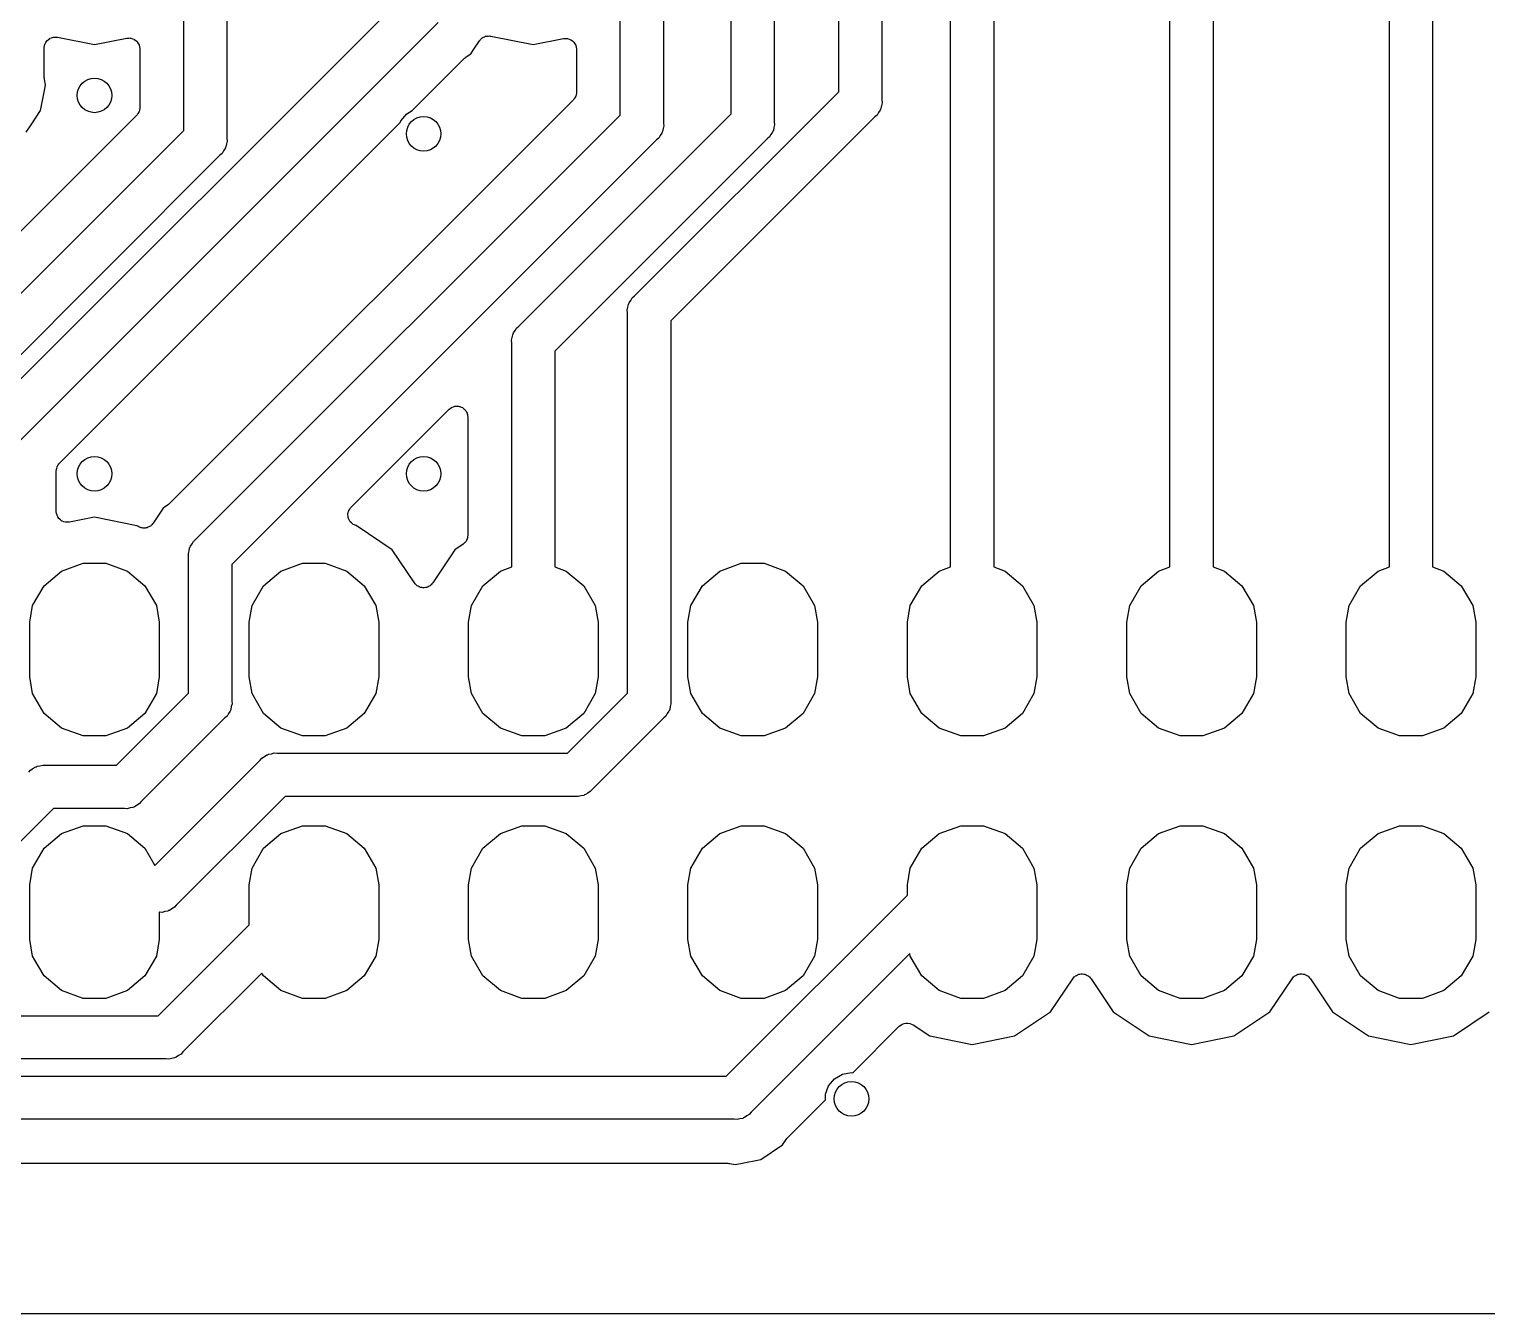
# Model space of a CAD drawing. Extents: x 106 to 188.7, y -135.7 to -88.7.
# Drawn here: x 133.86 to 150.74, y -135.71 to -120.83 of the extents above; entities that cross this region are included whole.
import ezdxf

# ---------------------------------------------------------------- set-up
doc = ezdxf.new("R2010")
doc.units = 0
doc.header["$MEASUREMENT"] = 0
doc.layers.add('BLACK', color=7, linetype='CONTINUOUS')

msp = doc.modelspace()

# ---------------------------------------------------------------- linework, layer by layer
at = {"layer": 'BLACK', "linetype": 'CONTINUOUS'}
for p, q in [((135.653, -122.007), (135.653, -118.601)), ((140.707, -121.829), (140.707, -118.626)), ((136.153, -118.694), (136.153, -122.099)), ((141.207, -118.719), (141.207, -121.922)), ((143.235, -121.562), (143.235, -118.639)), ((143.735, -118.732), (143.735, -121.654)), ((133.251, -125.398), (138.18, -120.469)), ((141.99, -121.816), (141.99, -120.437)), ((142.49, -120.437), (142.49, -121.909)), ((144.53, -127.063), (144.53, -120.437)), ((145.03, -120.437), (145.03, -127.063)), ((147.07, -127.063), (147.07, -120.437)), ((147.57, -120.437), (147.57, -127.063)), ((149.61, -127.063), (149.61, -120.437)), ((150.11, -120.437), (150.11, -127.063)), ((138.599, -120.757), (133.67, -125.686)), ((134.047, -121.006), (134.058, -120.988)), ((134.058, -120.988), (134.068, -120.97)), ((134.068, -120.97), (134.069, -120.969)), ((134.069, -120.969), (134.07, -120.968)), ((134.07, -120.968), (134.086, -120.955)), ((134.086, -120.955), (134.102, -120.942)), ((134.102, -120.942), (134.103, -120.941)), ((134.103, -120.941), (134.104, -120.94)), ((134.104, -120.94), (134.124, -120.934)), ((134.124, -120.934), (134.144, -120.927)), ((134.144, -120.927), (134.145, -120.927)), ((134.145, -120.927), (134.146, -120.926)), ((134.146, -120.926), (134.167, -120.927)), ((134.167, -120.927), (134.188, -120.927)), ((134.188, -120.927), (134.189, -120.927)), ((134.189, -120.927), (134.19, -120.927)), ((134.19, -120.927), (134.62, -121.012)), ((134.62, -121.012), (134.993, -120.938)), ((134.993, -120.938), (134.994, -120.938)), ((134.994, -120.938), (134.996, -120.938)), ((134.996, -120.938), (135.016, -120.938)), ((135.016, -120.938), (135.037, -120.937)), ((135.037, -120.937), (135.038, -120.938)), ((135.038, -120.938), (135.04, -120.938)), ((135.04, -120.938), (135.059, -120.945)), ((135.059, -120.945), (135.079, -120.952)), ((135.079, -120.952), (135.08, -120.952)), ((135.08, -120.952), (135.081, -120.953)), ((135.081, -120.953), (135.097, -120.966)), ((135.097, -120.966), (135.113, -120.979)), ((135.113, -120.979), (135.114, -120.98)), ((135.114, -120.98), (135.115, -120.981)), ((135.115, -120.981), (135.125, -120.999)), ((139.012, -121.066), (139.077, -120.969)), ((139.077, -120.969), (139.083, -120.963)), ((139.083, -120.963), (139.087, -120.955)), ((139.087, -120.955), (139.098, -120.947)), ((139.098, -120.947), (139.108, -120.937)), ((139.108, -120.937), (139.115, -120.933)), ((139.115, -120.933), (139.122, -120.928)), ((139.122, -120.928), (139.135, -120.923)), ((139.135, -120.923), (139.147, -120.917)), ((139.147, -120.917), (139.156, -120.916)), ((139.156, -120.916), (139.164, -120.914)), ((139.164, -120.914), (139.177, -120.914)), ((139.177, -120.914), (139.191, -120.912)), ((139.191, -120.912), (139.199, -120.914)), ((139.199, -120.914), (139.208, -120.915)), ((139.208, -120.915), (139.7, -121.012)), ((139.7, -121.012), (140.048, -120.943)), ((140.048, -120.943), (140.049, -120.943)), ((140.049, -120.943), (140.05, -120.943)), ((140.05, -120.943), (140.071, -120.943)), ((140.071, -120.943), (140.092, -120.942)), ((140.092, -120.942), (140.093, -120.943)), ((140.093, -120.943), (140.094, -120.943)), ((140.094, -120.943), (140.114, -120.95)), ((140.114, -120.95), (140.133, -120.957)), ((140.133, -120.957), (140.134, -120.957)), ((140.134, -120.957), (140.136, -120.958)), ((140.136, -120.958), (140.152, -120.971)), ((140.152, -120.971), (140.168, -120.984)), ((140.168, -120.984), (140.169, -120.985)), ((140.169, -120.985), (140.17, -120.986)), ((140.17, -120.986), (140.18, -121.004)), ((134.039, -121.049), (134.043, -121.029)), ((134.039, -121.05), (134.039, -121.049)), ((134.039, -121.052), (134.039, -121.05)), ((134.039, -121.394), (134.039, -121.052)), ((134.043, -121.029), (134.046, -121.008)), ((134.046, -121.008), (134.047, -121.007)), ((134.047, -121.007), (134.047, -121.006)), ((135.125, -120.999), (135.136, -121.017)), ((135.136, -121.017), (135.136, -121.018)), ((135.136, -121.018), (135.137, -121.019)), ((135.137, -121.019), (135.141, -121.04)), ((135.141, -121.04), (135.145, -121.06)), ((135.145, -121.06), (135.144, -121.061)), ((135.144, -121.061), (135.145, -121.063)), ((135.145, -121.063), (135.145, -121.744)), ((138.915, -121.163), (138.924, -121.155)), ((138.924, -121.155), (138.976, -121.119)), ((138.976, -121.119), (139.012, -121.066)), ((140.18, -121.004), (140.191, -121.022)), ((140.191, -121.022), (140.191, -121.023)), ((140.191, -121.023), (140.192, -121.024)), ((140.192, -121.024), (140.195, -121.045)), ((140.195, -121.045), (140.199, -121.065)), ((140.199, -121.065), (140.199, -121.067)), ((140.199, -121.067), (140.199, -121.068)), ((140.199, -121.068), (140.199, -121.566)), ((138.298, -121.777), (138.904, -121.171)), ((138.904, -121.171), (138.915, -121.163)), ((134.041, -121.407), (134.039, -121.394)), ((134.041, -121.419), (134.041, -121.407)), ((134.053, -121.481), (134.041, -121.419)), ((134.041, -121.544), (134.053, -121.481)), ((133.995, -121.777), (134.041, -121.544)), ((134.041, -121.544), (134.041, -121.544)), ((140.162, -121.656), (135.486, -126.332)), ((140.165, -121.651), (140.162, -121.656)), ((140.17, -121.648), (140.165, -121.651)), ((140.178, -121.633), (140.17, -121.648)), ((140.187, -121.62), (140.178, -121.633)), ((140.189, -121.614), (140.187, -121.62)), ((140.192, -121.61), (140.189, -121.614)), ((140.195, -121.593), (140.192, -121.61)), ((140.199, -121.577), (140.195, -121.593)), ((140.199, -121.566), (140.198, -121.572)), ((140.198, -121.572), (140.199, -121.577)), ((140.871, -123.925), (143.235, -121.562)), ((143.735, -121.654), (143.737, -121.687)), ((135.108, -121.833), (130.299, -126.642)), ((133.885, -121.941), (133.995, -121.777)), ((135.111, -121.829), (135.108, -121.833)), ((135.115, -121.825), (135.111, -121.829)), ((135.123, -121.811), (135.115, -121.825)), ((135.133, -121.797), (135.123, -121.811)), ((135.134, -121.792), (135.133, -121.797)), ((135.137, -121.787), (135.134, -121.792)), ((135.14, -121.771), (135.137, -121.787)), ((135.144, -121.755), (135.14, -121.771)), ((135.145, -121.744), (135.144, -121.749)), ((135.144, -121.749), (135.144, -121.755)), ((135.791, -126.746), (140.707, -121.829)), ((138.166, -121.895), (138.234, -121.814)), ((138.234, -121.814), (138.298, -121.777)), ((139.531, -124.276), (141.99, -121.816)), ((143.679, -121.829), (143.654, -121.85)), ((143.696, -121.8), (143.679, -121.829)), ((143.715, -121.773), (143.696, -121.8)), ((143.718, -121.762), (143.715, -121.773)), ((143.723, -121.752), (143.718, -121.762)), ((143.729, -121.72), (143.723, -121.752)), ((143.737, -121.687), (143.729, -121.72)), ((133.827, -122.028), (133.885, -121.941)), ((134.215, -125.86), (138.158, -121.917)), ((138.158, -121.917), (138.166, -121.895)), ((141.202, -121.987), (141.196, -122.02)), ((141.21, -121.955), (141.202, -121.987)), ((141.207, -121.922), (141.21, -121.955)), ((143.654, -121.85), (141.29, -124.214)), ((142.484, -121.974), (142.479, -122.007)), ((142.493, -121.942), (142.484, -121.974)), ((142.49, -121.909), (142.493, -121.942)), ((130.571, -127.088), (135.653, -122.007)), ((136.147, -122.164), (136.141, -122.197)), ((136.156, -122.132), (136.147, -122.164)), ((136.153, -122.099), (136.156, -122.132)), ((141.126, -122.117), (136.21, -127.034)), ((142.409, -122.104), (139.95, -124.564)), ((141.152, -122.096), (141.126, -122.117)), ((141.168, -122.067), (141.152, -122.096)), ((141.187, -122.04), (141.168, -122.067)), ((141.19, -122.029), (141.187, -122.04)), ((141.196, -122.02), (141.19, -122.029)), ((142.434, -122.083), (142.409, -122.104)), ((142.451, -122.054), (142.434, -122.083)), ((142.47, -122.027), (142.451, -122.054)), ((142.473, -122.016), (142.47, -122.027)), ((142.479, -122.007), (142.473, -122.016)), ((136.072, -122.295), (130.99, -127.376)), ((136.097, -122.273), (136.072, -122.295)), ((136.114, -122.245), (136.097, -122.273)), ((136.133, -122.218), (136.114, -122.245)), ((136.136, -122.207), (136.133, -122.218)), ((136.141, -122.197), (136.136, -122.207)), ((140.796, -124.056), (140.801, -124.023)), ((140.801, -124.023), (140.807, -124.013)), ((140.807, -124.013), (140.81, -124.003)), ((140.81, -124.003), (140.829, -123.976)), ((140.829, -123.976), (140.846, -123.947)), ((140.846, -123.947), (140.871, -123.925)), ((140.787, -124.088), (140.796, -124.056)), ((140.79, -124.121), (140.787, -124.088)), ((140.79, -128.524), (140.79, -124.121)), ((139.461, -124.373), (139.467, -124.364)), ((139.467, -124.364), (139.47, -124.353)), ((139.47, -124.353), (139.489, -124.326)), ((139.489, -124.326), (139.506, -124.297)), ((139.506, -124.297), (139.531, -124.276)), ((141.29, -124.214), (141.29, -128.616)), ((139.447, -124.438), (139.456, -124.406)), ((139.45, -124.471), (139.447, -124.438)), ((139.45, -127.063), (139.45, -124.471)), ((139.456, -124.406), (139.461, -124.373)), ((139.95, -124.564), (139.95, -127.063)), ((138.757, -125.215), (138.761, -125.211)), ((138.761, -125.211), (138.777, -125.207)), ((138.777, -125.207), (138.793, -125.202)), ((138.793, -125.202), (138.799, -125.202)), ((138.799, -125.202), (138.804, -125.2)), ((138.804, -125.2), (138.82, -125.202)), ((138.82, -125.202), (138.837, -125.202)), ((138.837, -125.202), (138.842, -125.203)), ((138.842, -125.203), (138.848, -125.204)), ((138.848, -125.204), (138.863, -125.211)), ((138.863, -125.211), (138.879, -125.217)), ((137.59, -126.372), (138.725, -125.237)), ((138.725, -125.237), (138.739, -125.227)), ((138.739, -125.227), (138.751, -125.217)), ((138.751, -125.217), (138.757, -125.215)), ((138.879, -125.217), (138.883, -125.22)), ((138.883, -125.22), (138.888, -125.223)), ((138.888, -125.223), (138.9, -125.234)), ((138.9, -125.234), (138.912, -125.245)), ((138.912, -125.245), (138.915, -125.25)), ((138.915, -125.25), (138.919, -125.254)), ((138.919, -125.254), (138.926, -125.269)), ((138.926, -125.269), (138.934, -125.283)), ((138.934, -125.283), (138.935, -125.289)), ((138.935, -125.289), (138.938, -125.294)), ((138.938, -125.294), (138.939, -125.31)), ((138.939, -125.31), (138.942, -125.327)), ((138.942, -125.327), (138.942, -126.696)), ((134.19, -125.896), (134.199, -125.882)), ((134.199, -125.882), (134.208, -125.868)), ((134.208, -125.868), (134.212, -125.864)), ((134.212, -125.864), (134.215, -125.86)), ((134.178, -125.938), (134.183, -125.922)), ((134.179, -125.944), (134.178, -125.938)), ((134.178, -125.95), (134.179, -125.944)), ((134.178, -126.421), (134.178, -125.95)), ((134.183, -125.922), (134.186, -125.906)), ((134.186, -125.906), (134.188, -125.901)), ((134.188, -125.901), (134.19, -125.896)), ((135.414, -126.384), (135.298, -126.557)), ((135.466, -126.348), (135.414, -126.384)), ((135.475, -126.34), (135.466, -126.348)), ((135.486, -126.332), (135.475, -126.34)), ((137.565, -126.408), (137.575, -126.393)), ((137.575, -126.393), (137.585, -126.378)), ((137.585, -126.378), (137.588, -126.375)), ((137.588, -126.375), (137.59, -126.372)), ((134.178, -126.422), (134.178, -126.421)), ((134.178, -126.423), (134.178, -126.422)), ((134.182, -126.444), (134.178, -126.423)), ((134.186, -126.464), (134.182, -126.444)), ((134.186, -126.465), (134.186, -126.464)), ((134.187, -126.467), (134.186, -126.465)), ((134.197, -126.484), (134.187, -126.467)), ((134.208, -126.502), (134.197, -126.484)), ((134.209, -126.503), (134.208, -126.502)), ((134.21, -126.504), (134.209, -126.503)), ((134.226, -126.517), (134.21, -126.504)), ((134.241, -126.531), (134.226, -126.517)), ((134.243, -126.531), (134.241, -126.531)), ((134.244, -126.532), (134.243, -126.531)), ((134.264, -126.539), (134.244, -126.532)), ((134.283, -126.546), (134.264, -126.539)), ((134.284, -126.546), (134.283, -126.546)), ((134.286, -126.546), (134.284, -126.546)), ((134.306, -126.546), (134.286, -126.546)), ((134.327, -126.546), (134.306, -126.546)), ((134.328, -126.545), (134.327, -126.546)), ((134.33, -126.545), (134.328, -126.545)), ((134.62, -126.487), (134.33, -126.545)), ((135.111, -126.585), (134.62, -126.487)), ((135.298, -126.557), (135.29, -126.565)), ((137.553, -126.459), (137.554, -126.454)), ((137.556, -126.476), (137.553, -126.459)), ((137.554, -126.45), (137.558, -126.433)), ((137.554, -126.454), (137.554, -126.45)), ((137.558, -126.494), (137.556, -126.476)), ((137.558, -126.433), (137.562, -126.415)), ((137.559, -126.498), (137.558, -126.494)), ((137.56, -126.502), (137.559, -126.498)), ((137.569, -126.518), (137.56, -126.502)), ((137.562, -126.415), (137.564, -126.412)), ((137.564, -126.412), (137.565, -126.408)), ((137.576, -126.534), (137.569, -126.518)), ((137.579, -126.537), (137.576, -126.534)), ((137.581, -126.541), (137.579, -126.537)), ((137.595, -126.553), (137.581, -126.541)), ((137.607, -126.565), (137.595, -126.553)), ((135.121, -126.592), (135.111, -126.585)), ((135.132, -126.597), (135.121, -126.592)), ((135.141, -126.603), (135.132, -126.597)), ((135.152, -126.605), (135.141, -126.603)), ((135.162, -126.61), (135.152, -126.605)), ((135.173, -126.611), (135.162, -126.61)), ((135.184, -126.613), (135.173, -126.611)), ((135.195, -126.612), (135.184, -126.613)), ((135.206, -126.613), (135.195, -126.612)), ((135.216, -126.61), (135.206, -126.613)), ((135.228, -126.608), (135.216, -126.61)), ((135.237, -126.603), (135.228, -126.608)), ((135.248, -126.6), (135.237, -126.603)), ((135.257, -126.594), (135.248, -126.6)), ((135.267, -126.589), (135.257, -126.594)), ((135.275, -126.581), (135.267, -126.589)), ((135.284, -126.574), (135.275, -126.581)), ((135.29, -126.565), (135.284, -126.574)), ((137.611, -126.567), (137.607, -126.565)), ((137.614, -126.57), (137.611, -126.567)), ((137.631, -126.576), (137.614, -126.57)), ((137.647, -126.584), (137.631, -126.576)), ((137.65, -126.584), (137.647, -126.584)), ((138.067, -126.863), (137.65, -126.584)), ((138.937, -126.731), (138.935, -126.735)), ((138.939, -126.713), (138.937, -126.731)), ((138.942, -126.696), (138.939, -126.713)), ((135.707, -126.908), (135.716, -126.876)), ((135.716, -126.876), (135.721, -126.843)), ((135.721, -126.843), (135.727, -126.834)), ((135.727, -126.834), (135.73, -126.823)), ((135.73, -126.823), (135.749, -126.796)), ((135.749, -126.796), (135.766, -126.767)), ((135.766, -126.767), (135.791, -126.746)), ((138.324, -127.248), (138.067, -126.863)), ((138.793, -126.863), (138.536, -127.248)), ((138.886, -126.801), (138.793, -126.863)), ((138.899, -126.789), (138.886, -126.801)), ((138.912, -126.777), (138.899, -126.789)), ((138.914, -126.774), (138.912, -126.777)), ((138.917, -126.771), (138.914, -126.774)), ((138.925, -126.755), (138.917, -126.771)), ((138.934, -126.739), (138.925, -126.755)), ((138.935, -126.735), (138.934, -126.739)), ((134.239, -127.11), (134.488, -127.02)), ((134.488, -127.02), (134.752, -127.02)), ((134.752, -127.02), (135.001, -127.11)), ((135.71, -126.941), (135.707, -126.908)), ((135.71, -128.524), (135.71, -126.941)), ((136.21, -127.034), (136.21, -128.616)), ((136.779, -127.11), (137.028, -127.02)), ((137.028, -127.02), (137.292, -127.02)), ((137.292, -127.02), (137.541, -127.11)), ((139.319, -127.11), (139.45, -127.063)), ((139.95, -127.063), (140.081, -127.11)), ((141.859, -127.11), (142.108, -127.02)), ((142.108, -127.02), (142.372, -127.02)), ((142.372, -127.02), (142.621, -127.11)), ((144.399, -127.11), (144.53, -127.063)), ((145.03, -127.063), (145.161, -127.11)), ((146.939, -127.11), (147.07, -127.063)), ((147.57, -127.063), (147.701, -127.11)), ((149.479, -127.11), (149.61, -127.063)), ((150.11, -127.063), (150.241, -127.11)), ((134.037, -127.28), (134.239, -127.11)), ((135.001, -127.11), (135.203, -127.28)), ((136.577, -127.28), (136.779, -127.11)), ((137.541, -127.11), (137.743, -127.28)), ((139.117, -127.28), (139.319, -127.11)), ((140.081, -127.11), (140.283, -127.28)), ((141.657, -127.28), (141.859, -127.11)), ((142.621, -127.11), (142.823, -127.28)), ((144.197, -127.28), (144.399, -127.11)), ((145.161, -127.11), (145.363, -127.28)), ((146.737, -127.28), (146.939, -127.11)), ((147.701, -127.11), (147.903, -127.28)), ((149.277, -127.28), (149.479, -127.11)), ((150.241, -127.11), (150.443, -127.28)), ((133.904, -127.51), (134.037, -127.28)), ((135.203, -127.28), (135.336, -127.51)), ((136.444, -127.51), (136.577, -127.28)), ((137.743, -127.28), (137.876, -127.51)), ((138.334, -127.258), (138.324, -127.248)), ((138.342, -127.269), (138.334, -127.258)), ((138.349, -127.274), (138.342, -127.269)), ((138.355, -127.28), (138.349, -127.274)), ((138.367, -127.286), (138.355, -127.28)), ((138.379, -127.294), (138.367, -127.286)), ((138.387, -127.296), (138.379, -127.294)), ((138.394, -127.3), (138.387, -127.296)), ((138.408, -127.301), (138.394, -127.3)), ((138.422, -127.304), (138.408, -127.301)), ((138.43, -127.304), (138.422, -127.304)), ((138.438, -127.304), (138.43, -127.304)), ((138.452, -127.301), (138.438, -127.304)), ((138.466, -127.3), (138.452, -127.301)), ((138.473, -127.296), (138.466, -127.3)), ((138.481, -127.294), (138.473, -127.296)), ((138.493, -127.286), (138.481, -127.294)), ((138.505, -127.28), (138.493, -127.286)), ((138.511, -127.274), (138.505, -127.28)), ((138.518, -127.269), (138.511, -127.274)), ((138.526, -127.258), (138.518, -127.269)), ((138.536, -127.248), (138.526, -127.258)), ((138.984, -127.51), (139.117, -127.28)), ((140.283, -127.28), (140.416, -127.51)), ((141.524, -127.51), (141.657, -127.28)), ((142.823, -127.28), (142.956, -127.51)), ((144.064, -127.51), (144.197, -127.28)), ((145.363, -127.28), (145.496, -127.51)), ((146.604, -127.51), (146.737, -127.28)), ((147.903, -127.28), (148.036, -127.51)), ((149.144, -127.51), (149.277, -127.28)), ((150.443, -127.28), (150.576, -127.51)), ((133.87, -127.704), (133.904, -127.51)), ((135.336, -127.51), (135.37, -127.704)), ((136.41, -127.704), (136.444, -127.51)), ((137.876, -127.51), (137.91, -127.704)), ((138.95, -127.704), (138.984, -127.51)), ((140.416, -127.51), (140.45, -127.704)), ((141.49, -127.704), (141.524, -127.51)), ((142.956, -127.51), (142.99, -127.704)), ((144.03, -127.704), (144.064, -127.51)), ((145.496, -127.51), (145.53, -127.704)), ((146.57, -127.704), (146.604, -127.51)), ((148.036, -127.51), (148.07, -127.704)), ((149.11, -127.704), (149.144, -127.51)), ((150.576, -127.51), (150.61, -127.704)), ((133.87, -128.336), (133.87, -127.704)), ((135.37, -127.704), (135.37, -128.336)), ((136.41, -128.336), (136.41, -127.704)), ((137.91, -127.704), (137.91, -128.336)), ((138.95, -128.336), (138.95, -127.704)), ((140.45, -127.704), (140.45, -128.336)), ((141.49, -128.336), (141.49, -127.704)), ((142.99, -127.704), (142.99, -128.336)), ((144.03, -128.336), (144.03, -127.704)), ((145.53, -127.704), (145.53, -128.336)), ((146.57, -128.336), (146.57, -127.704)), ((148.07, -127.704), (148.07, -128.336)), ((149.11, -128.336), (149.11, -127.704)), ((150.61, -127.704), (150.61, -128.336)), ((133.904, -128.53), (133.87, -128.336)), ((135.37, -128.336), (135.336, -128.53)), ((136.444, -128.53), (136.41, -128.336)), ((137.91, -128.336), (137.876, -128.53)), ((138.984, -128.53), (138.95, -128.336)), ((140.45, -128.336), (140.416, -128.53)), ((141.524, -128.53), (141.49, -128.336)), ((142.99, -128.336), (142.956, -128.53)), ((144.064, -128.53), (144.03, -128.336)), ((145.53, -128.336), (145.496, -128.53)), ((146.604, -128.53), (146.57, -128.336)), ((148.07, -128.336), (148.036, -128.53)), ((149.144, -128.53), (149.11, -128.336)), ((150.61, -128.336), (150.576, -128.53)), ((134.037, -128.76), (133.904, -128.53)), ((134.874, -129.36), (135.71, -128.524)), ((135.336, -128.53), (135.203, -128.76)), ((136.577, -128.76), (136.444, -128.53)), ((137.876, -128.53), (137.743, -128.76)), ((139.117, -128.76), (138.984, -128.53)), ((140.094, -129.22), (140.79, -128.524)), ((140.416, -128.53), (140.283, -128.76)), ((141.657, -128.76), (141.524, -128.53)), ((142.956, -128.53), (142.823, -128.76)), ((144.197, -128.76), (144.064, -128.53)), ((145.496, -128.53), (145.363, -128.76)), ((146.737, -128.76), (146.604, -128.53)), ((148.036, -128.53), (147.903, -128.76)), ((149.277, -128.76), (149.144, -128.53)), ((150.576, -128.53), (150.443, -128.76)), ((136.19, -128.734), (136.171, -128.762)), ((136.193, -128.724), (136.19, -128.734)), ((136.199, -128.714), (136.193, -128.724)), ((136.204, -128.681), (136.199, -128.714)), ((136.213, -128.649), (136.204, -128.681)), ((136.21, -128.616), (136.213, -128.649)), ((141.27, -128.734), (141.251, -128.762)), ((141.273, -128.724), (141.27, -128.734)), ((141.279, -128.714), (141.273, -128.724)), ((141.284, -128.681), (141.279, -128.714)), ((141.293, -128.649), (141.284, -128.681)), ((141.29, -128.616), (141.293, -128.649)), ((134.239, -128.93), (134.037, -128.76)), ((135.203, -128.76), (135.001, -128.93)), ((136.129, -128.812), (135.162, -129.779)), ((136.154, -128.79), (136.129, -128.812)), ((136.171, -128.762), (136.154, -128.79)), ((136.779, -128.93), (136.577, -128.76)), ((137.743, -128.76), (137.541, -128.93)), ((139.319, -128.93), (139.117, -128.76)), ((140.283, -128.76), (140.081, -128.93)), ((141.209, -128.812), (140.382, -129.639)), ((141.234, -128.79), (141.209, -128.812)), ((141.251, -128.762), (141.234, -128.79)), ((141.859, -128.93), (141.657, -128.76)), ((142.823, -128.76), (142.621, -128.93)), ((144.399, -128.93), (144.197, -128.76)), ((145.363, -128.76), (145.161, -128.93)), ((146.939, -128.93), (146.737, -128.76)), ((147.903, -128.76), (147.701, -128.93)), ((149.479, -128.93), (149.277, -128.76)), ((150.443, -128.76), (150.241, -128.93)), ((134.488, -129.02), (134.239, -128.93)), ((134.752, -129.02), (134.488, -129.02)), ((135.001, -128.93), (134.752, -129.02)), ((137.028, -129.02), (136.779, -128.93)), ((137.292, -129.02), (137.028, -129.02)), ((137.541, -128.93), (137.292, -129.02)), ((139.568, -129.02), (139.319, -128.93)), ((139.832, -129.02), (139.568, -129.02)), ((140.081, -128.93), (139.832, -129.02)), ((142.108, -129.02), (141.859, -128.93)), ((142.372, -129.02), (142.108, -129.02)), ((142.621, -128.93), (142.372, -129.02)), ((144.648, -129.02), (144.399, -128.93)), ((144.912, -129.02), (144.648, -129.02)), ((145.161, -128.93), (144.912, -129.02)), ((147.188, -129.02), (146.939, -128.93)), ((147.452, -129.02), (147.188, -129.02)), ((147.701, -128.93), (147.452, -129.02)), ((149.728, -129.02), (149.479, -128.93)), ((149.992, -129.02), (149.728, -129.02)), ((150.241, -128.93), (149.992, -129.02)), ((136.559, -129.276), (136.588, -129.259)), ((136.588, -129.259), (136.615, -129.24)), ((136.615, -129.24), (136.625, -129.237)), ((136.625, -129.237), (136.635, -129.231)), ((136.635, -129.231), (136.668, -129.226)), ((136.668, -129.226), (136.7, -129.217)), ((136.7, -129.217), (136.733, -129.22)), ((136.733, -129.22), (140.094, -129.22)), ((133.858, -129.441), (133.879, -129.416)), ((133.879, -129.416), (133.908, -129.399)), ((133.908, -129.399), (133.935, -129.38)), ((133.935, -129.38), (133.946, -129.377)), ((133.946, -129.377), (133.955, -129.371)), ((133.955, -129.371), (133.988, -129.366)), ((133.988, -129.366), (134.02, -129.357)), ((134.02, -129.357), (134.053, -129.36)), ((134.053, -129.36), (134.874, -129.36)), ((135.319, -130.52), (136.537, -129.301)), ((136.537, -129.301), (136.559, -129.276)), ((136.826, -129.72), (135.566, -130.979)), ((140.186, -129.72), (136.826, -129.72)), ((140.219, -129.723), (140.186, -129.72)), ((140.251, -129.714), (140.219, -129.723)), ((140.284, -129.709), (140.251, -129.714)), ((140.294, -129.703), (140.284, -129.709)), ((140.304, -129.7), (140.294, -129.703)), ((140.332, -129.681), (140.304, -129.7)), ((140.36, -129.664), (140.332, -129.681)), ((140.382, -129.639), (140.36, -129.664)), ((134.146, -129.86), (133.026, -130.979)), ((134.966, -129.86), (134.146, -129.86)), ((134.999, -129.863), (134.966, -129.86)), ((135.031, -129.854), (134.999, -129.863)), ((135.064, -129.849), (135.031, -129.854)), ((135.074, -129.843), (135.064, -129.849)), ((135.084, -129.84), (135.074, -129.843)), ((135.112, -129.821), (135.084, -129.84)), ((135.14, -129.804), (135.112, -129.821)), ((135.162, -129.779), (135.14, -129.804)), ((134.239, -130.15), (134.488, -130.06)), ((134.488, -130.06), (134.752, -130.06)), ((134.752, -130.06), (135.001, -130.15)), ((136.779, -130.15), (137.028, -130.06)), ((137.028, -130.06), (137.292, -130.06)), ((137.292, -130.06), (137.541, -130.15)), ((139.319, -130.15), (139.568, -130.06)), ((139.568, -130.06), (139.832, -130.06)), ((139.832, -130.06), (140.081, -130.15)), ((141.859, -130.15), (142.108, -130.06)), ((142.108, -130.06), (142.372, -130.06)), ((142.372, -130.06), (142.621, -130.15)), ((144.399, -130.15), (144.648, -130.06)), ((144.648, -130.06), (144.912, -130.06)), ((144.912, -130.06), (145.161, -130.15)), ((146.939, -130.15), (147.188, -130.06)), ((147.188, -130.06), (147.452, -130.06)), ((147.452, -130.06), (147.701, -130.15)), ((149.479, -130.15), (149.728, -130.06)), ((149.728, -130.06), (149.992, -130.06)), ((149.992, -130.06), (150.241, -130.15)), ((134.037, -130.32), (134.239, -130.15)), ((135.001, -130.15), (135.203, -130.32)), ((136.577, -130.32), (136.779, -130.15)), ((137.541, -130.15), (137.743, -130.32)), ((139.117, -130.32), (139.319, -130.15)), ((140.081, -130.15), (140.283, -130.32)), ((141.657, -130.32), (141.859, -130.15)), ((142.621, -130.15), (142.823, -130.32)), ((144.197, -130.32), (144.399, -130.15)), ((145.161, -130.15), (145.363, -130.32)), ((146.737, -130.32), (146.939, -130.15)), ((147.701, -130.15), (147.903, -130.32)), ((149.277, -130.32), (149.479, -130.15)), ((150.241, -130.15), (150.443, -130.32)), ((133.904, -130.55), (134.037, -130.32)), ((135.203, -130.32), (135.319, -130.52)), ((136.444, -130.55), (136.577, -130.32)), ((137.743, -130.32), (137.876, -130.55)), ((138.984, -130.55), (139.117, -130.32)), ((140.283, -130.32), (140.416, -130.55)), ((141.524, -130.55), (141.657, -130.32)), ((142.823, -130.32), (142.956, -130.55)), ((144.064, -130.55), (144.197, -130.32)), ((145.363, -130.32), (145.496, -130.55)), ((146.604, -130.55), (146.737, -130.32)), ((147.903, -130.32), (148.036, -130.55)), ((149.144, -130.55), (149.277, -130.32)), ((150.443, -130.32), (150.576, -130.55)), ((133.87, -130.744), (133.904, -130.55)), ((136.41, -130.744), (136.444, -130.55)), ((137.876, -130.55), (137.91, -130.744)), ((138.95, -130.744), (138.984, -130.55)), ((140.416, -130.55), (140.45, -130.744)), ((141.49, -130.744), (141.524, -130.55)), ((142.956, -130.55), (142.99, -130.744)), ((144.03, -130.744), (144.064, -130.55)), ((145.496, -130.55), (145.53, -130.744)), ((146.57, -130.744), (146.604, -130.55)), ((148.036, -130.55), (148.07, -130.744)), ((149.11, -130.744), (149.144, -130.55)), ((150.576, -130.55), (150.61, -130.744)), ((133.87, -131.376), (133.87, -130.744)), ((136.41, -131.206), (136.41, -130.744)), ((137.91, -130.744), (137.91, -131.376)), ((138.95, -131.376), (138.95, -130.744)), ((140.45, -130.744), (140.45, -131.376)), ((141.49, -131.376), (141.49, -130.744)), ((142.99, -130.744), (142.99, -131.376)), ((144.03, -130.864), (144.03, -130.744)), ((145.53, -130.744), (145.53, -131.376)), ((146.57, -131.376), (146.57, -130.744)), ((148.07, -130.744), (148.07, -131.376)), ((149.11, -131.376), (149.11, -130.744)), ((150.61, -130.744), (150.61, -131.376)), ((141.933, -132.96), (144.03, -130.864)), ((135.371, -131.06), (135.37, -131.06)), ((135.37, -131.06), (135.37, -131.376)), ((135.404, -131.063), (135.371, -131.06)), ((135.436, -131.054), (135.404, -131.063)), ((135.469, -131.049), (135.436, -131.054)), ((135.478, -131.043), (135.469, -131.049)), ((135.489, -131.04), (135.478, -131.043)), ((135.516, -131.021), (135.489, -131.04)), ((135.545, -131.004), (135.516, -131.021)), ((135.566, -130.979), (135.545, -131.004)), ((135.356, -132.26), (136.41, -131.206)), ((133.904, -131.57), (133.87, -131.376)), ((135.37, -131.376), (135.336, -131.57)), ((137.91, -131.376), (137.876, -131.57)), ((138.984, -131.57), (138.95, -131.376)), ((140.45, -131.376), (140.416, -131.57)), ((141.524, -131.57), (141.49, -131.376)), ((142.99, -131.376), (142.956, -131.57)), ((145.53, -131.376), (145.496, -131.57)), ((146.604, -131.57), (146.57, -131.376)), ((148.07, -131.376), (148.036, -131.57)), ((149.144, -131.57), (149.11, -131.376)), ((150.61, -131.376), (150.576, -131.57)), ((134.037, -131.8), (133.904, -131.57)), ((135.336, -131.57), (135.203, -131.8)), ((137.876, -131.57), (137.743, -131.8)), ((139.117, -131.8), (138.984, -131.57)), ((140.416, -131.57), (140.283, -131.8)), ((141.657, -131.8), (141.524, -131.57)), ((144.059, -131.541), (142.222, -133.379)), ((142.956, -131.57), (142.823, -131.8)), ((144.064, -131.57), (144.059, -131.541)), ((144.197, -131.8), (144.064, -131.57)), ((145.496, -131.57), (145.363, -131.8)), ((146.737, -131.8), (146.604, -131.57)), ((148.036, -131.57), (147.903, -131.8)), ((149.277, -131.8), (149.144, -131.57)), ((150.576, -131.57), (150.443, -131.8)), ((136.557, -131.766), (135.644, -132.679)), ((136.577, -131.8), (136.557, -131.766)), ((145.987, -131.794), (145.999, -131.786)), ((145.999, -131.786), (146.007, -131.784)), ((146.007, -131.784), (146.014, -131.78)), ((146.014, -131.78), (146.028, -131.779)), ((146.028, -131.779), (146.042, -131.776)), ((146.042, -131.776), (146.05, -131.776)), ((146.05, -131.776), (146.058, -131.776)), ((146.058, -131.776), (146.072, -131.779)), ((146.072, -131.779), (146.086, -131.78)), ((146.086, -131.78), (146.093, -131.784)), ((146.093, -131.784), (146.101, -131.786)), ((146.101, -131.786), (146.113, -131.794)), ((148.527, -131.794), (148.539, -131.786)), ((148.539, -131.786), (148.547, -131.784)), ((148.547, -131.784), (148.554, -131.78)), ((148.554, -131.78), (148.568, -131.779)), ((148.568, -131.779), (148.582, -131.776)), ((148.582, -131.776), (148.59, -131.776)), ((148.59, -131.776), (148.598, -131.776)), ((148.598, -131.776), (148.612, -131.779)), ((148.612, -131.779), (148.626, -131.78)), ((148.626, -131.78), (148.633, -131.784)), ((148.633, -131.784), (148.641, -131.786)), ((148.641, -131.786), (148.653, -131.794)), ((134.239, -131.97), (134.037, -131.8)), ((135.203, -131.8), (135.001, -131.97)), ((136.779, -131.97), (136.577, -131.8)), ((137.743, -131.8), (137.541, -131.97)), ((139.319, -131.97), (139.117, -131.8)), ((140.283, -131.8), (140.081, -131.97)), ((141.859, -131.97), (141.657, -131.8)), ((142.823, -131.8), (142.621, -131.97)), ((144.399, -131.97), (144.197, -131.8)), ((145.363, -131.8), (145.161, -131.97)), ((145.687, -132.217), (145.944, -131.832)), ((145.944, -131.832), (145.954, -131.822)), ((145.954, -131.822), (145.962, -131.811)), ((145.962, -131.811), (145.969, -131.806)), ((145.969, -131.806), (145.975, -131.8)), ((145.975, -131.8), (145.987, -131.794)), ((146.113, -131.794), (146.125, -131.8)), ((146.125, -131.8), (146.131, -131.806)), ((146.131, -131.806), (146.138, -131.811)), ((146.138, -131.811), (146.146, -131.822)), ((146.146, -131.822), (146.156, -131.832)), ((146.156, -131.832), (146.413, -132.217)), ((146.939, -131.97), (146.737, -131.8)), ((147.903, -131.8), (147.701, -131.97)), ((148.227, -132.217), (148.484, -131.832)), ((148.484, -131.832), (148.494, -131.822)), ((148.494, -131.822), (148.502, -131.811)), ((148.502, -131.811), (148.509, -131.806)), ((148.509, -131.806), (148.515, -131.8)), ((148.515, -131.8), (148.527, -131.794)), ((148.653, -131.794), (148.665, -131.8)), ((148.665, -131.8), (148.671, -131.806)), ((148.671, -131.806), (148.678, -131.811)), ((148.678, -131.811), (148.686, -131.822)), ((148.686, -131.822), (148.696, -131.832)), ((148.696, -131.832), (148.953, -132.217)), ((149.479, -131.97), (149.277, -131.8)), ((150.443, -131.8), (150.241, -131.97)), ((134.488, -132.06), (134.239, -131.97)), ((134.752, -132.06), (134.488, -132.06)), ((135.001, -131.97), (134.752, -132.06)), ((137.028, -132.06), (136.779, -131.97)), ((137.292, -132.06), (137.028, -132.06)), ((137.541, -131.97), (137.292, -132.06)), ((139.568, -132.06), (139.319, -131.97)), ((139.832, -132.06), (139.568, -132.06)), ((140.081, -131.97), (139.832, -132.06)), ((142.108, -132.06), (141.859, -131.97)), ((142.372, -132.06), (142.108, -132.06)), ((142.621, -131.97), (142.372, -132.06)), ((144.648, -132.06), (144.399, -131.97)), ((144.912, -132.06), (144.648, -132.06)), ((145.161, -131.97), (144.912, -132.06)), ((147.188, -132.06), (146.939, -131.97)), ((147.452, -132.06), (147.188, -132.06)), ((147.701, -131.97), (147.452, -132.06)), ((149.728, -132.06), (149.479, -131.97)), ((149.992, -132.06), (149.728, -132.06)), ((150.241, -131.97), (149.992, -132.06)), ((124.066, -132.26), (135.356, -132.26)), ((145.271, -132.495), (145.687, -132.217)), ((146.413, -132.217), (146.829, -132.495)), ((147.811, -132.495), (148.227, -132.217)), ((148.953, -132.217), (149.369, -132.495)), ((150.351, -132.495), (150.767, -132.217)), ((143.398, -132.921), (143.937, -132.382)), ((143.937, -132.382), (143.954, -132.371)), ((143.954, -132.371), (143.97, -132.358)), ((143.97, -132.358), (143.972, -132.358)), ((143.972, -132.358), (143.973, -132.357)), ((143.973, -132.357), (143.993, -132.352)), ((143.993, -132.352), (144.013, -132.346)), ((144.013, -132.346), (144.014, -132.346)), ((144.014, -132.346), (144.015, -132.346)), ((144.015, -132.346), (144.036, -132.347)), ((144.036, -132.347), (144.057, -132.349)), ((144.057, -132.349), (144.058, -132.349)), ((144.058, -132.349), (144.059, -132.35)), ((144.059, -132.35), (144.078, -132.358)), ((144.078, -132.358), (144.097, -132.367)), ((144.097, -132.367), (144.289, -132.495)), ((144.289, -132.495), (144.78, -132.593)), ((144.78, -132.593), (145.271, -132.495)), ((146.829, -132.495), (147.32, -132.593)), ((147.32, -132.593), (147.811, -132.495)), ((149.369, -132.495), (149.86, -132.593)), ((149.86, -132.593), (150.351, -132.495)), ((135.449, -132.76), (123.974, -132.76)), ((135.482, -132.763), (135.449, -132.76)), ((135.514, -132.754), (135.482, -132.763)), ((135.547, -132.749), (135.514, -132.754)), ((135.556, -132.743), (135.547, -132.749)), ((135.567, -132.74), (135.556, -132.743)), ((135.594, -132.721), (135.567, -132.74)), ((135.623, -132.704), (135.594, -132.721)), ((135.644, -132.679), (135.623, -132.704)), ((122.227, -132.96), (141.933, -132.96)), ((143.187, -132.99), (143.279, -132.937)), ((143.279, -132.937), (143.383, -132.918)), ((143.383, -132.918), (143.398, -132.921)), ((143.083, -133.17), (143.119, -133.071)), ((143.119, -133.071), (143.187, -132.99)), ((142.635, -133.684), (143.083, -133.236)), ((143.083, -133.236), (143.083, -133.17)), ((142.026, -133.46), (122.134, -133.46)), ((142.059, -133.463), (142.026, -133.46)), ((142.091, -133.454), (142.059, -133.463)), ((142.124, -133.449), (142.091, -133.454)), ((142.134, -133.443), (142.124, -133.449)), ((142.144, -133.44), (142.134, -133.443)), ((142.171, -133.421), (142.144, -133.44)), ((142.2, -133.404), (142.171, -133.421)), ((142.222, -133.379), (142.2, -133.404)), ((142.333, -133.924), (142.584, -133.757)), ((142.584, -133.757), (142.619, -133.704)), ((142.619, -133.704), (142.628, -133.695)), ((142.628, -133.695), (142.635, -133.684)), ((122.21, -133.968), (141.95, -133.968)), ((141.95, -133.968), (141.962, -133.97)), ((141.962, -133.97), (141.975, -133.97)), ((141.975, -133.97), (142.037, -133.983)), ((142.037, -133.983), (142.099, -133.97)), ((142.099, -133.97), (142.333, -133.924)), ((142.099, -133.97), (142.099, -133.97)), ((187.93, -135.713), (106.74, -135.713))]:
    msp.add_line(p, q, dxfattribs=at)
at = {"layer": 'BLACK'}
for centre in [(134.62, -121.602), (138.43, -122.047), (134.62, -125.984), (138.43, -125.984), (143.383, -133.223)]:
    msp.add_circle(centre, 0.2, dxfattribs=at)

doc.saveas('drawing.dxf')
